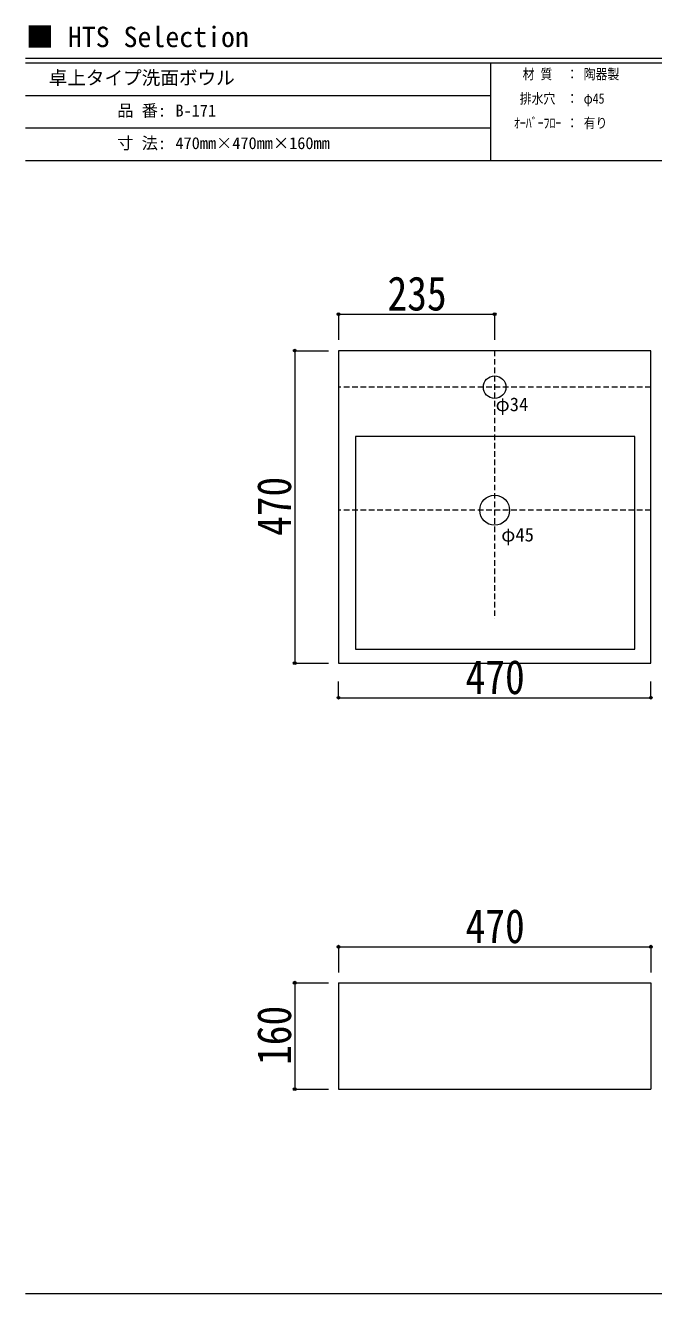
# Model space of a CAD drawing. Units: millimetres, scale not verified. Extents: x -1403 to 1414, y -962 to 946.
# Drawn here: x -1403 to -458, y -962 to 946 of the extents above; entities that cross this region are included whole.
import ezdxf
from ezdxf.enums import TextEntityAlignment as Align

# ---------------------------------------------------------------- set-up
doc = ezdxf.new("R2010")
doc.units = ezdxf.units.MM
doc.header["$LTSCALE"] = 7
doc.header["$PDMODE"] = 32
doc.header["$PDSIZE"] = 4.2
doc.linetypes.add('DASHED1', pattern=[1.8, 1.2, -0.6])
doc.layers.add('F-0', color=7, linetype='Continuous', lineweight=15)
doc.styles.add('ＭＳ ゴシック', font='')
doc.styles.get('ＭＳ ゴシック').set_extended_font_data('MS Gothic')

msp = doc.modelspace()

# ---------------------------------------------------------------- linework, layer by layer
at = {"layer": 'F-0'}
for p, q in [((1402.848, 896.05), (-1402.92, 896.05)), ((1402.848, 889.05), (-1402.92, 889.05)), ((-702.92, 889.05), (-702.92, 742.05)), ((-702.92, 840.05), (-1402.92, 840.05)), ((-702.92, 791.05), (-1402.92, 791.05)), ((1402.848, 742.05), (-1402.92, 742.05)), ((-931.868, -494.195), (-931.868, -654.195)), ((-931.868, -654.195), (-461.868, -654.195)), ((-1402.92, -961.889), (1402.848, -961.889))]:
    msp.add_line(p, q, dxfattribs=at)
at = {"layer": 'F-0', "color": 4, "lineweight": 9}
for p, q in [((-931.868, 511.484), (-696.868, 511.484)), ((-931.868, 511.484), (-931.868, 472.611)), ((-696.868, 511.484), (-696.868, 472.611)), ((-997.747, 456.483), (-997.747, -13.517)), ((-997.747, 456.483), (-946.598, 456.483)), ((-997.747, -13.517), (-946.598, -13.517)), ((-931.868, -65.467), (-931.868, -40.916)), ((-461.868, -65.467), (-461.868, -40.916)), ((-931.868, -65.467), (-461.868, -65.467)), ((-931.868, -440.044), (-461.868, -440.044)), ((-931.868, -440.044), (-931.868, -478.917)), ((-461.868, -440.044), (-461.868, -478.917)), ((-997.747, -494.195), (-997.747, -654.195)), ((-997.747, -494.195), (-946.598, -494.195)), ((-997.747, -654.195), (-946.598, -654.195))]:
    msp.add_line(p, q, dxfattribs=at)
at = {"layer": 'F-0', "color": 4, "linetype": 'DASHED1', "lineweight": 9}
for p, q in [((-696.868, 456.483), (-696.868, 53.191)), ((-461.868, 401.483), (-931.868, 401.483)), ((-461.868, 216.483), (-931.868, 216.483))]:
    msp.add_line(p, q, dxfattribs=at)
at = {"layer": 'F-0'}
for points in [[(-931.868, -13.517), (-461.868, -13.517), (-461.868, 456.483), (-931.868, 456.483)], [(-906.126, 7.369), (-486.126, 7.369), (-486.126, 327.369), (-906.126, 327.369)]]:
    msp.add_lwpolyline(points, close=True, dxfattribs=at)
msp.add_lwpolyline([(-931.868, -494.195), (-461.868, -494.195), (-461.868, -654.195)], dxfattribs=at)
for centre, radius in [((-696.868, 401.483), 17), ((-696.868, 216.483), 22.5)]:
    msp.add_circle(centre, radius, dxfattribs=at)
at = {"layer": 'F-0', "color": 6}
for p in [(-931.868, 511.484), (-696.868, 511.484), (-997.747, 456.483), (-997.747, -13.517), (-931.868, -65.467), (-461.868, -65.467), (-931.868, -440.044), (-461.868, -440.044), (-997.747, -494.195), (-997.747, -654.195)]:
    msp.add_point(p, dxfattribs=at)

# ---------------------------------------------------------------- texts
at = {"layer": 'F-0', "style": 'ＭＳ ゴシック'}
for s, height, p in [('■ HTS Selection', 30.79, (-1401.913, 903.816)), ('卓上タイプ洗面ボウル', 20.53, (-1367.92, 850.55)), ('品 番:', 17.96, (-1264.67, 803.3)), ('B-171', 17.96, (-1177.084, 803.3)), ('寸 法:', 17.96, (-1264.67, 754.3)), ('470mm×470mm×160mm', 17.96, (-1177.084, 754.3)), ('φ34', 20.53, (-695.443, 359.361)), ('φ45', 20.53, (-686.919, 163.293))]:
    msp.add_text(s, height=height, dxfattribs=at).set_placement(p, align=Align.BOTTOM_LEFT)
at = {"layer": 'F-0', "style": 'ＭＳ ゴシック', "width": 0.85}
for s, p in [('材 質', (-654.795, 860.175)), ('：', (-589.17, 860.175)), ('陶器製', (-562.92, 860.175)), ('排水穴', (-659.17, 823.425)), ('：', (-589.17, 823.425)), ('φ45', (-562.92, 823.425)), ('ｵｰﾊﾞｰﾌﾛｰ', (-667.92, 786.675)), ('：', (-589.17, 786.675)), ('有り', (-562.92, 786.675))]:
    msp.add_text(s, height=15.4, dxfattribs=at).set_placement(p, align=Align.BOTTOM_LEFT)
at = {"layer": 'F-0', "color": 3, "style": 'ＭＳ ゴシック', "width": 0.85}
for s, p in [('235', (-858.118, 501.484)), ('470', (-740.618, -75.467)), ('470', (-740.618, -450.044))]:
    msp.add_text(s, height=51.32, dxfattribs=at).set_placement(p, align=Align.BOTTOM_LEFT)
for s, p in [('470', (-987.747, 177.733)), ('160', (-987.747, -617.945))]:
    msp.add_text(s, height=51.32, rotation=90, dxfattribs=at).set_placement(p, align=Align.BOTTOM_LEFT)

doc.saveas('drawing.dxf')
